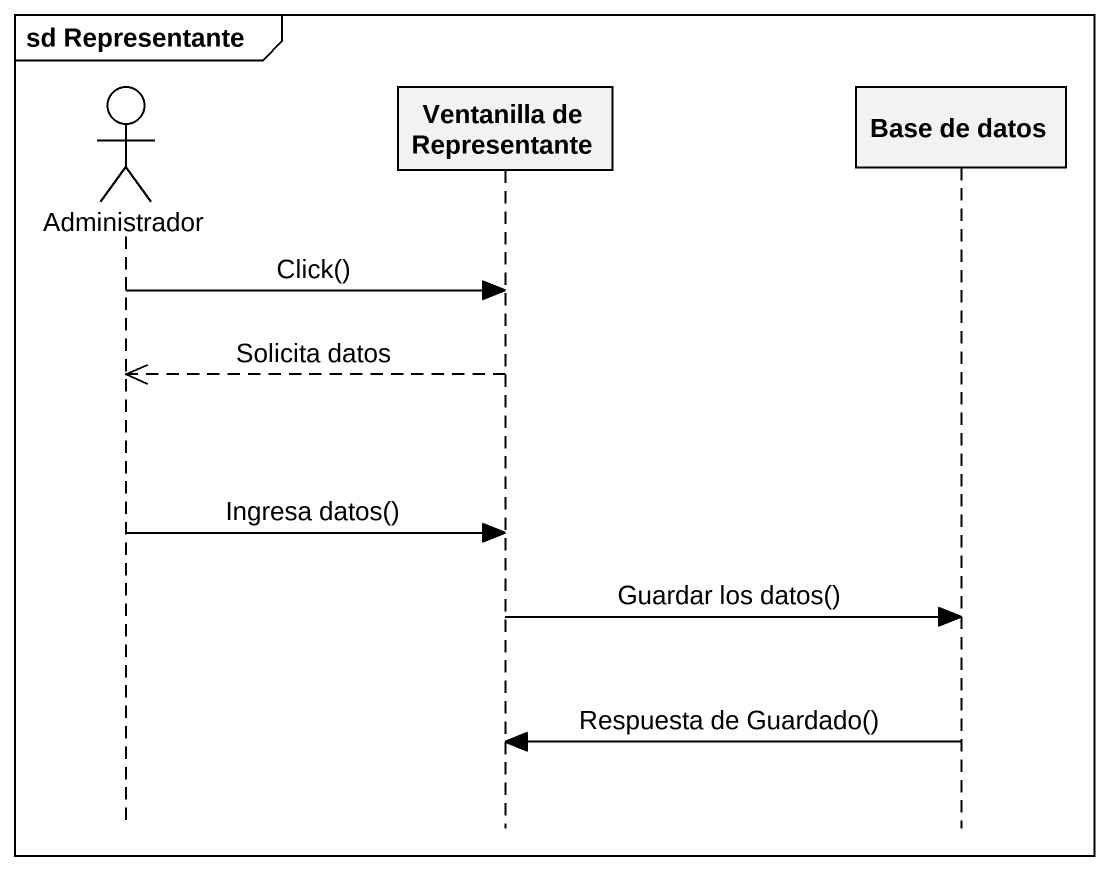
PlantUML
@startuml
mainframe sd Representante
hide footbox
actor Administrador
participant "Ventanilla de Representante" as Ventanilla_de_Representante
participant "Base de datos" as Base_de_datos

Administrador -> Ventanilla_de_Representante : Click()
Ventanilla_de_Representante -->> Administrador : Solicita datos
Administrador -> Ventanilla_de_Representante : Ingresa datos()
Ventanilla_de_Representante -> Base_de_datos : Guardar los datos()
Base_de_datos -> Ventanilla_de_Representante : Respuesta de Guardado()
@enduml
